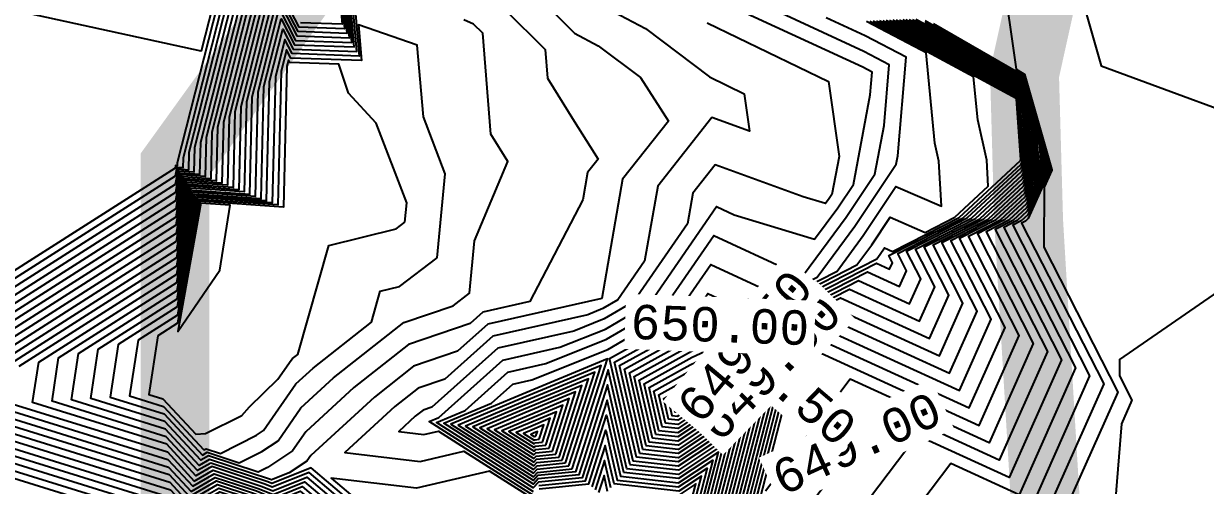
# Model space of a CAD drawing. Header units: inches. Extents: x 533200 to 542759, y 3594234 to 3596688.
# Drawn here: x 535916.75 to 535925.33, y 3595730.55 to 3595733.9 of the extents above; entities that cross this region are included whole.
import ezdxf
from ezdxf.enums import TextEntityAlignment as Align

# ---------------------------------------------------------------- set-up
doc = ezdxf.new("R2010")
doc.units = ezdxf.units.IN
doc.header["$MEASUREMENT"] = 0
for name, color, linetype in [('C-PROP-BNDY', 150, 'Continuous'), ('CVL_CURV_D', 1, 'Continuous'), ('CVL_CURV_G', 5, 'Continuous'), ('CVL_CURV_TX', 2, 'Continuous')]:
    doc.layers.add(name, color=color, linetype=linetype)
doc.styles.add('MONOTXT4', font='MONOTXT4.shx')

msp = doc.modelspace()

# ---------------------------------------------------------------- linework, layer by layer
at = {"layer": 'C-PROP-BNDY', "color": 3, "linetype": 'Continuous', "lineweight": 30, "const_width": 0.5, "elevation": 648.15}
msp.add_lwpolyline([(535925.64, 3595729.28), (535925.62, 3595728.77), (535922.91, 3595727.24), (535920.54, 3595725.95), (535918.04, 3595725.76), (535917.92, 3595728.05), (535917.85, 3595730.13), (535917.85, 3595732.88), (535918.86, 3595734.28), (535919.02, 3595736.9), (535919.16, 3595737.05), (535922.25, 3595738.97), (535925.35, 3595739.69), (535926.24, 3595738.06), (535924.7, 3595736.6), (535924.02, 3595733.54), (535924.05, 3595732.47), (535924.19, 3595730.12), (535925.64, 3595729.28)], dxfattribs=at)
at = {"layer": 'CVL_CURV_D', "color": 6, "linetype": 'Continuous'}
for points, elevation in [([(535925.3628, 3595737.63), (535924.6657, 3595736.79), (535924.4613, 3595736.6032), (535924.989, 3595735.4306), (535924.3657, 3595734.6015), (535924.4411, 3595734.0736), (535924.5768, 3595733.5986), (535927.3908, 3595732.5631)], 648.4), ([(535918.4048, 3595735.1376), (535918.0406, 3595733.7059), (535915.6076, 3595734.2365)], 649.4), ([(535918.4318, 3595734.9879), (535917.9087, 3595732.9316), (535917.9068, 3595732.8578), (535917.863, 3595732.8609), (535917.8514, 3595732.797), (535915.1318, 3595731.0646)], 649.6), ([(535918.4453, 3595734.913), (535917.9506, 3595732.9685), (535917.9474, 3595732.842), (535917.8722, 3595732.8472), (535917.8524, 3595732.7376), (535915.2759, 3595731.0965)], 649.7), ([(535918.4588, 3595734.8381), (535917.9925, 3595733.0054), (535917.988, 3595732.8261), (535917.8815, 3595732.8336), (535917.8533, 3595732.6783), (535915.42, 3595731.1283)], 649.8), ([(535918.4723, 3595734.7632), (535918.0344, 3595733.0422), (535918.0286, 3595732.8103), (535917.8908, 3595732.8199), (535917.8543, 3595732.619), (535915.5641, 3595731.1602)], 649.9), ([(535918.4993, 3595734.6134), (535918.1183, 3595733.116), (535918.1098, 3595732.7786), (535917.9093, 3595732.7926), (535917.8563, 3595732.5004), (535915.8524, 3595731.2239)], 650.1), ([(535918.5127, 3595734.5386), (535918.1602, 3595733.1528), (535918.1504, 3595732.7628), (535917.9186, 3595732.7789), (535917.8573, 3595732.4411), (535915.9965, 3595731.2558)], 650.2), ([(535918.5262, 3595734.4637), (535918.2021, 3595733.1897), (535918.191, 3595732.7469), (535917.9279, 3595732.7653), (535917.8582, 3595732.3818), (535916.1406, 3595731.2876)], 650.3), ([(535918.5397, 3595734.3888), (535918.244, 3595733.2266), (535918.2316, 3595732.7311), (535917.9371, 3595732.7516), (535917.8592, 3595732.3225), (535916.2847, 3595731.3195)], 650.4), ([(535919.0396, 3595734.3629), (535919.0817, 3595733.8674), (535918.7523, 3595733.8793), (535918.5667, 3595734.239), (535918.3279, 3595733.3003), (535918.3128, 3595732.6994), (535917.9557, 3595732.7243), (535917.8612, 3595732.2038), (535916.5729, 3595731.3832)], 650.6), ([(535919.0539, 3595734.3695), (535919.0994, 3595733.8344), (535918.7437, 3595733.8472), (535918.5802, 3595734.1641), (535918.3698, 3595733.3372), (535918.3534, 3595732.6836), (535917.9649, 3595732.7106), (535917.8622, 3595732.1445), (535916.7171, 3595731.4151)], 650.7), ([(535919.3559, 3595730.1957), (535918.8239, 3595730.6456), (535918.5572, 3595730.5396), (535918.5031, 3595730.5619), (535918.1183, 3595730.689), (535918.0025, 3595730.6221), (535917.7905, 3595730.8512), (535916.8167, 3595731.1533), (535916.8612, 3595731.447), (535917.8631, 3595732.0852), (535917.9742, 3595732.697), (535918.394, 3595732.6677), (535918.4117, 3595733.374), (535918.5937, 3595734.0893), (535918.7351, 3595733.8152), (535919.1171, 3595733.8014), (535919.0683, 3595734.3761)], 650.8), ([(535919.411, 3595730.1969), (535918.8402, 3595730.6796), (535918.5541, 3595730.5659), (535918.5235, 3595730.5785), (535918.11, 3595730.715), (535918.0141, 3595730.6597), (535917.7859, 3595730.9062), (535916.9575, 3595731.1633), (535917.0053, 3595731.4788), (535917.8641, 3595732.0259), (535917.9835, 3595732.6833), (535918.4346, 3595732.6519), (535918.4536, 3595733.4109), (535918.6072, 3595734.0144), (535918.7265, 3595733.7831), (535919.1349, 3595733.7684), (535919.0827, 3595734.3828)], 650.9), ([(535919.995, 3595731.7283), (535919.5465, 3595731.5759), (535919.1503, 3595731.2639), (535918.8002, 3595730.9427), (535918.7033, 3595730.8033), (535918.522, 3595730.682), (535918.454, 3595730.648), (535918.0933, 3595730.7671), (535918.0374, 3595730.7348), (535917.7768, 3595731.0163), (535917.2391, 3595731.1832), (535917.2935, 3595731.5425), (535917.8661, 3595731.9073), (535918.002, 3595732.656), (535918.5157, 3595732.6202), (535918.5375, 3595733.4846), (535918.6341, 3595733.8646), (535918.7093, 3595733.719), (535919.1703, 3595733.7024), (535919.1114, 3595734.396)], 651.1), ([(535919.1382, 3595734.2564), (535919.1881, 3595733.6694), (535918.7007, 3595733.6869), (535918.6476, 3595733.7897), (535918.5794, 3595733.5215), (535918.5563, 3595732.6044), (535918.0113, 3595732.6423), (535917.8671, 3595731.8479), (535917.4376, 3595731.5744), (535917.3799, 3595731.1931), (535917.7723, 3595731.0714), (535918.049, 3595730.7724), (535918.085, 3595730.7931), (535918.3169, 3595730.7166), (535918.482, 3595730.7991), (535918.5986, 3595730.8771), (535918.7647, 3595731.116), (535919.0018, 3595731.3336), (535919.5112, 3595731.7347)], 651.2), ([(535920.8073, 3595734.1136), (535921.2662, 3595733.8686), (535921.7329, 3595733.5176), (535921.9844, 3595733.3956), (535922.0233, 3595733.1233), (535921.7495, 3595733.2229), (535921.3565, 3595732.725), (535921.2611, 3595732.1804), (535921.0669, 3595731.8992), (535920.9586, 3595731.8359), (535920.8483, 3595731.7917), (535920.1582, 3595731.6351), (535919.8093, 3595731.3236)], 650.9), ([(535919.5112, 3595731.7347), (535919.87, 3595731.8567), (535919.9896, 3595731.9473), (535920.0257, 3595732.3286), (535920.2673, 3595732.9036), (535920.1444, 3595733.1022), (535920.0859, 3595733.8347), (535920.0185, 3595733.9015), (535919.9488, 3595733.9335)], 651.2), ([(535921.6506, 3595730.2289), (535921.7965, 3595730.7937), (535921.5071, 3595730.6018), (535921.109, 3595730.6466), (535920.9878, 3595731.1726), (535920.8069, 3595730.6078), (535920.4899, 3595730.5762), (535920.4524, 3595730.5348), (535919.6963, 3595731.0167), (535919.7657, 3595731.0457), (535920.2309, 3595731.461), (535920.645, 3595731.555), (535920.9759, 3595731.6876), (535921.3008, 3595731.8777), (535921.7837, 3595732.5768), (535921.912, 3595732.518), (535922.495, 3595732.34), (535922.6638, 3595732.5688), (535922.7771, 3595732.7382), (535922.9, 3595733.3871), (535922.9137, 3595733.5526), (535922.8451, 3595733.5886), (535921.9356, 3595734.0086)], 650.7), ([(535921.6707, 3595730.2059), (535921.8374, 3595730.8514), (535921.5066, 3595730.632), (535921.1322, 3595730.6741), (535920.9922, 3595731.2824), (535920.783, 3595730.6293), (535920.4878, 3595730.5999), (535920.453, 3595730.5614), (535919.749, 3595731.01), (535919.9571, 3595731.0971), (535920.2673, 3595731.374), (535920.5433, 3595731.4367), (535920.9845, 3595731.6134), (535921.4177, 3595731.8669), (535921.7626, 3595732.3663), (535922.3187, 3595732.1113), (535922.4158, 3595732.0817), (535922.7254, 3595732.5011), (535922.9329, 3595732.8118), (535923, 3595733.1657), (535923.0366, 3595733.6069), (535922.8537, 3595733.7029), (535922.2578, 3595733.9781)], 650.6), ([(535920.2467, 3595734.0067), (535920.5388, 3595733.7171), (535920.5556, 3595733.5078), (535920.7486, 3595733.1957), (535920.9232, 3595732.9221), (535920.8465, 3595732.825), (535920.8115, 3595732.6254), (535920.4265, 3595731.8865), (535920.0855, 3595731.8091), (535919.995, 3595731.7283)], 651.1), ([(535921.8113, 3595730.0448), (535922.124, 3595731.2551), (535921.5037, 3595730.8438), (535921.2952, 3595730.8672), (535921.1857, 3595731.3426), (535921.6389, 3595731.593), (535921.9882, 3595731.7541), (535922.3949, 3595731.8255), (535922.8139, 3595732.0398), (535923.1852, 3595731.8701), (535923.266, 3595732.0516), (535923.1635, 3595732.2525), (535923.6345, 3595732.4923), (535924.0016, 3595732.8332), (535924.0336, 3595732.9048), (535924.0069, 3595733.2663), (535923.9708, 3595733.3924), (535923.4692, 3595733.6648), (535923.2785, 3595733.7752), (535922.9918, 3595733.9257)], 649.9), ([(535921.8313, 3595730.0218), (535922.1649, 3595731.3128), (535921.5033, 3595730.874), (535921.3184, 3595730.8948), (535921.2214, 3595731.3161), (535921.6232, 3595731.5381), (535922.05, 3595731.735), (535922.3941, 3595731.7954), (535922.7487, 3595731.9767), (535923.2575, 3595731.7442), (535923.3683, 3595731.993), (535923.2277, 3595732.2683), (535923.6646, 3595732.4906), (535924.0051, 3595732.8068), (535924.0468, 3595732.9002), (535924.022, 3595733.236), (535923.9743, 3595733.4029), (535923.5083, 3595733.656), (535923.2802, 3595733.7879), (535923.0157, 3595733.9268)], 649.8), ([(535921.8514, 3595729.9988), (535922.2058, 3595731.3705), (535921.5029, 3595730.9043), (535921.3417, 3595730.9224), (535921.2571, 3595731.2897), (535921.6074, 3595731.4832), (535922.1118, 3595731.7159), (535922.3934, 3595731.7653), (535922.6835, 3595731.9137), (535923.3298, 3595731.6183), (535923.4705, 3595731.9343), (535923.2919, 3595732.2841), (535923.6947, 3595732.489), (535924.0086, 3595732.7805), (535924.0601, 3595732.8956), (535924.0371, 3595733.2058), (535923.9778, 3595733.4134), (535923.5473, 3595733.6471), (535923.2818, 3595733.8007), (535923.0396, 3595733.9279)], 649.7), ([(535921.8715, 3595729.9758), (535922.2467, 3595731.4281), (535921.5024, 3595730.9345), (535921.365, 3595730.95), (535921.2929, 3595731.2633), (535921.5916, 3595731.4283), (535922.1736, 3595731.6968), (535922.3926, 3595731.7353), (535922.6183, 3595731.8507), (535923.402, 3595731.4923), (535923.5727, 3595731.8756), (535923.3562, 3595732.2998), (535923.7248, 3595732.4874), (535924.0121, 3595732.7542), (535924.0733, 3595732.891), (535924.0522, 3595733.1756), (535923.9813, 3595733.4238), (535923.5864, 3595733.6383), (535923.2835, 3595733.8135), (535923.0635, 3595733.929)], 649.6), ([(535921.9117, 3595729.9297), (535922.3286, 3595731.5435), (535921.5016, 3595730.995), (535921.4116, 3595731.0052), (535921.3643, 3595731.2104), (535921.56, 3595731.3186), (535922.2973, 3595731.6586), (535922.3911, 3595731.6751), (535922.4878, 3595731.7246), (535923.5466, 3595731.2405), (535923.7772, 3595731.7583), (535923.4847, 3595732.3313), (535923.7851, 3595732.4842), (535924.0191, 3595732.7016), (535924.0997, 3595732.8818), (535924.0824, 3595733.1151), (535923.9883, 3595733.4448), (535923.6645, 3595733.6206), (535923.2868, 3595733.8391), (535923.1113, 3595733.9312)], 649.4), ([(535921.9318, 3595729.9067), (535922.3695, 3595731.6012), (535921.5012, 3595731.0253), (535921.4348, 3595731.0328), (535921.4, 3595731.184), (535921.5442, 3595731.2637), (535922.3591, 3595731.6395), (535922.3904, 3595731.645), (535922.4226, 3595731.6615), (535923.6189, 3595731.1146), (535923.8794, 3595731.6997), (535923.5489, 3595732.3471), (535923.8152, 3595732.4826), (535924.0226, 3595732.6753), (535924.1129, 3595732.8772), (535924.0976, 3595733.0849), (535923.9917, 3595733.4552), (535923.7036, 3595733.6117), (535923.2885, 3595733.8518), (535923.1352, 3595733.9323)], 649.3), ([(535921.9518, 3595729.8837), (535922.3067, 3595731.2571), (535922.5116, 3595731.528), (535923.6912, 3595730.9887), (535923.9817, 3595731.641), (535923.6132, 3595732.3628), (535923.8453, 3595732.481), (535924.0261, 3595732.6489), (535924.1261, 3595732.8726), (535924.1127, 3595733.0547), (535923.9952, 3595733.4657), (535923.7427, 3595733.6029), (535923.2902, 3595733.8646), (535923.1591, 3595733.9334)], 649.2), ([(535923.1829, 3595733.9346), (535923.2918, 3595733.8774), (535923.7817, 3595733.594), (535923.9987, 3595733.4762), (535924.1278, 3595733.0244), (535924.1394, 3595732.868), (535924.0296, 3595732.6226), (535923.8754, 3595732.4794), (535923.6774, 3595732.3786), (535924.0839, 3595731.5823), (535923.7635, 3595730.8628), (535922.7549, 3595731.3239), (535922.14, 3595730.5112)], 649.1), ([(535923.2307, 3595733.9368), (535923.2952, 3595733.9029), (535923.8598, 3595733.5763), (535924.0057, 3595733.4971), (535924.158, 3595732.964), (535924.1658, 3595732.8589), (535924.0367, 3595732.57), (535923.9356, 3595732.4761), (535923.8059, 3595732.4101), (535924.2884, 3595731.465), (535923.9081, 3595730.611), (535923.2414, 3595730.9158), (535922.474, 3595729.9016)], 648.9), ([(535923.2985, 3595733.9285), (535923.938, 3595733.5586), (535924.0127, 3595733.518), (535924.1883, 3595732.9035), (535924.1922, 3595732.8497), (535924.0437, 3595732.5174), (535923.9958, 3595732.4729), (535923.9344, 3595732.4416), (535924.4928, 3595731.3477), (535924.0527, 3595730.3592)], 648.7), ([(535919.755, 3595732.205), (535919.8126, 3595732.8137), (535919.6543, 3595733.2271), (535919.6093, 3595733.7487), (535919.1836, 3595733.8973), (535919.2058, 3595733.6364), (535918.6921, 3595733.6549), (535918.6611, 3595733.7148), (535918.6213, 3595733.5584), (535918.5969, 3595732.5885), (535918.0205, 3595732.6287), (535917.868, 3595731.7886), (535917.5818, 3595731.6063), (535917.5206, 3595731.2031), (535917.7677, 3595731.1264), (535918.0607, 3595730.8099), (535918.0767, 3595730.8192), (535918.1797, 3595730.7851), (535918.442, 3595730.9163), (535918.4938, 3595730.951), (535918.7291, 3595731.2893), (535918.8533, 3595731.4033), (535919.2767, 3595731.7367), (535919.3409, 3595731.9627), (535919.4806, 3595731.9971), (535919.755, 3595732.205)], 651.3), ([(535921.7153, 3595733.9118), (535922.5956, 3595733.4844), (535922.6733, 3595732.94), (535922.6212, 3595732.6647), (535922.6023, 3595732.6365), (535922.5742, 3595732.5983), (535922.4122, 3595732.6478), (535921.7733, 3595732.88), (535921.6115, 3595732.675), (535921.5722, 3595732.4507), (535921.1838, 3595731.8885), (535920.9672, 3595731.7617), (535920.7467, 3595731.6733), (535920.1945, 3595731.5481), (535919.7164, 3595731.1212)], 650.8), ([(535921.7108, 3595730.1599), (535921.9193, 3595730.9667), (535921.5058, 3595730.6925), (535921.1788, 3595730.7293), (535921.0071, 3595731.4747), (535921.2029, 3595731.5829), (535921.6515, 3595731.8454), (535921.7205, 3595731.9453), (535921.86, 3595731.8813), (535922.3986, 3595731.9759), (535922.659, 3595732.109), (535922.8485, 3595732.3657), (535923.0865, 3595732.7219), (535923.416, 3595732.58), (535923.3984, 3595732.9064), (535923.3689, 3595733.0363), (535923.3045, 3595733.6925), (535923.2739, 3595733.7091), (535923.2702, 3595733.7113), (535922.8724, 3595733.9201)], 650.4), ([(535921.7309, 3595730.1369), (535921.9602, 3595731.0244), (535921.5054, 3595730.7228), (535921.2021, 3595730.7569), (535921.0429, 3595731.4483), (535921.7021, 3595731.8126), (535921.7409, 3595731.8305), (535922.3979, 3595731.9458), (535922.8029, 3595732.1529), (535922.91, 3595732.298), (535923.0445, 3595732.4994), (535923.2995, 3595732.3895), (535923.5141, 3595732.4987), (535923.7567, 3595732.724), (535923.7464, 3595732.9144), (535923.68, 3595733.2067), (535923.6495, 3595733.5175), (535923.313, 3595733.7003), (535923.2718, 3595733.7241), (535922.8963, 3595733.9212)], 650.3), ([(535921.751, 3595730.1138), (535922.0012, 3595731.0821), (535921.505, 3595730.753), (535921.2253, 3595730.7845), (535921.0786, 3595731.4219), (535921.6863, 3595731.7577), (535921.8027, 3595731.8114), (535922.3971, 3595731.9157), (535922.9468, 3595732.1968), (535922.9715, 3595732.2303), (535923.0026, 3595732.2768), (535923.0614, 3595732.2514), (535923.5442, 3595732.4971), (535923.9911, 3595732.9121), (535923.994, 3595732.9186), (535923.9615, 3595733.357), (535923.9603, 3595733.361), (535923.352, 3595733.6914), (535923.2735, 3595733.7368), (535922.9202, 3595733.9223)], 650.2), ([(535921.7711, 3595730.0908), (535922.0421, 3595731.1398), (535921.5045, 3595730.7833), (535921.2486, 3595730.8121), (535921.1143, 3595731.3954), (535921.6705, 3595731.7028), (535921.8645, 3595731.7923), (535922.3964, 3595731.8856), (535922.9443, 3595732.1659), (535923.0406, 3595732.1219), (535923.0616, 3595732.1689), (535923.035, 3595732.221), (535923.5743, 3595732.4955), (535923.9946, 3595732.8858), (535924.0072, 3595732.914), (535923.9766, 3595733.3267), (535923.9638, 3595733.3715), (535923.3911, 3595733.6826), (535923.2752, 3595733.7496), (535922.9441, 3595733.9234)], 650.1), ([(535923.2968, 3595733.9157), (535923.8989, 3595733.5674), (535924.0092, 3595733.5076), (535924.1731, 3595732.9337), (535924.179, 3595732.8543), (535924.0402, 3595732.5437), (535923.9657, 3595732.4745), (535923.8701, 3595732.4259), (535924.3906, 3595731.4064), (535923.9804, 3595730.4851), (535923.4846, 3595730.7118), (535922.914, 3595729.9576)], 648.8), ([(535923.36, 3595733.9067), (535923.977, 3595733.5497), (535924.0162, 3595733.5285), (535924.2034, 3595732.8733), (535924.2055, 3595732.8451), (535924.0472, 3595732.4911), (535924.0259, 3595732.4713), (535923.9986, 3595732.4574), (535924.5951, 3595731.2891), (535924.1249, 3595730.2333)], 648.6), ([(535919.5204, 3595732.4627), (535919.5337, 3595732.6032), (535919.312, 3595733.182), (535919.11, 3595733.4), (535919.04, 3595733.61), (535918.6834, 3595733.6228), (535918.6746, 3595733.64), (535918.6632, 3595733.5953), (535918.6375, 3595732.5727), (535918.0298, 3595732.615), (535917.869, 3595731.7293), (535917.7259, 3595731.6381), (535917.6614, 3595731.213), (535917.7632, 3595731.1815), (535918.0011, 3595730.9244), (535918.0722, 3595730.9289), (535918.3367, 3595731.0611), (535918.3918, 3595731.1227), (535918.5967, 3595731.3233), (535918.6936, 3595731.4627), (535918.7048, 3595731.473), (535918.7433, 3595731.5033), (535918.9682, 3595732.2945), (535919.4571, 3595732.4147), (535919.5204, 3595732.4627)], 651.4), ([(535925.7657, 3595732.1943), (535924.7109, 3595731.4655), (535924.71, 3595731.3471), (535924.7996, 3595731.1717), (535924.7231, 3595731), (535924.6331, 3595729.8633), (535924.6151, 3595729.7186), (535923.2807, 3595728.5947), (535922.9447, 3595728.0419), (535922.9486, 3595728.0393), (535922.9085, 3595727.2694), (535922.9012, 3595727.2559), (535922.3268, 3595727.3568), (535922.3185, 3595727.3508), (535922.317, 3595727.3508), (535922.3083, 3595727.3457), (535922.8718, 3595727.2356), (535921.8435, 3595726.6595), (535921.9465, 3595725.2759), (535921.5774, 3595723.5258)], 648.4), ([(535920.7351, 3595730.6724), (535920.9908, 3595731.4704), (535920.34, 3595731.2), (535919.8543, 3595730.9967), (535920.454, 3595730.6145), (535920.4837, 3595730.6473), (535920.7351, 3595730.6724)], 650.4), ([(535921.5008, 3595731.0555), (535922.1965, 3595731.517), (535921.5284, 3595731.2088), (535921.4357, 3595731.1576), (535921.4581, 3595731.0603), (535921.5008, 3595731.0555)], 649.2), ([(535920.7112, 3595730.6939), (535920.9446, 3595731.4226), (535920.3504, 3595731.1757), (535919.907, 3595730.99), (535920.4545, 3595730.6411), (535920.4816, 3595730.671), (535920.7112, 3595730.6939)], 650.3), ([(535920.6873, 3595730.7155), (535920.8985, 3595731.3747), (535920.3609, 3595731.1513), (535919.9597, 3595730.9833), (535920.4551, 3595730.6677), (535920.4796, 3595730.6947), (535920.6873, 3595730.7155)], 650.2), ([(535919.8093, 3595731.3236), (535919.6171, 3595731.2582), (535919.4473, 3595731.1245), (535919.0843, 3595730.7914), (535919.6307, 3595730.7271), (535919.9486, 3595730.8021), (535920.4514, 3595730.4817)], 650.9), ([(535920.6633, 3595730.737), (535920.8523, 3595731.3268), (535920.3713, 3595731.127), (535920.0123, 3595730.9767), (535920.4556, 3595730.6942), (535920.4775, 3595730.7185), (535920.6633, 3595730.737)], 650.1), ([(535921.5003, 3595731.0858), (535921.8096, 3595731.2909), (535921.5126, 3595731.1539), (535921.4714, 3595731.1311), (535921.4814, 3595731.0879), (535921.5003, 3595731.0858)], 649.1), ([(535920.6155, 3595730.78), (535920.76, 3595731.2311), (535920.3922, 3595731.0783), (535920.1177, 3595730.9633), (535920.4566, 3595730.7473), (535920.4734, 3595730.7659), (535920.6155, 3595730.78)], 649.9), ([(535920.5916, 3595730.8016), (535920.7138, 3595731.1832), (535920.4026, 3595731.0539), (535920.1703, 3595730.9567), (535920.4571, 3595730.7739), (535920.4713, 3595730.7896), (535920.5916, 3595730.8016)], 649.8), ([(535915.9719, 3595731.0936), (535917.8177, 3595730.5209), (535917.9326, 3595730.3967), (535918.1683, 3595730.5327), (535918.3808, 3595730.4625), (535918.5759, 3595730.3821), (535918.7258, 3595730.4417), (535919.0248, 3595730.1889), (535918.6774, 3595729.9391), (535918.595, 3595729.8), (535918.205, 3595729.7894), (535918.1656, 3595729.5917), (535918.2611, 3595728.5644), (535918.3832, 3595728.3122), (535918.4356, 3595728.0811), (535918.225, 3595727.755), (535918.0377, 3595727.5186), (535916.7353, 3595726.5345)], 650.2), ([(535916.1127, 3595731.1036), (535917.8132, 3595730.5759), (535917.9443, 3595730.4343), (535918.16, 3595730.5587), (535918.4012, 3595730.4791), (535918.5728, 3595730.4084), (535918.7422, 3595730.4757), (535919.08, 3595730.19), (535918.6875, 3595729.9078), (535918.5944, 3595729.7506), (535918.255, 3595729.7414), (535918.21, 3595729.5159), (535918.2939, 3595728.6139), (535918.4277, 3595728.3374), (535918.4851, 3595728.0841), (535918.2543, 3595727.7266), (535918.049, 3595727.4675), (535916.8232, 3595726.5413), (535916.8257, 3595726.3543), (535918.0497, 3595725.9727), (535918.1661, 3595725.8522), (535918.2812, 3595725.7884), (535919.1004, 3595724.2154), (535919.4082, 3595724.2941)], 650.3), ([(535916.2535, 3595731.1135), (535917.8086, 3595730.631), (535917.9559, 3595730.4719), (535918.1517, 3595730.5848), (535918.4216, 3595730.4957), (535918.5697, 3595730.4346), (535918.7585, 3595730.5097), (535919.1352, 3595730.1911), (535918.6975, 3595729.8765), (535918.5937, 3595729.7013), (535918.305, 3595729.6934), (535918.2544, 3595729.4401), (535918.3267, 3595728.6633), (535918.4723, 3595728.3626), (535918.5347, 3595728.0871), (535918.2837, 3595727.6983), (535918.0603, 3595727.4164), (535916.9111, 3595726.5481), (535916.9139, 3595726.3433), (535918.0504, 3595725.9889), (535918.1758, 3595725.8592), (535918.2996, 3595725.7905), (535919.0627, 3595724.3253), (535919.3889, 3595724.4087)], 650.4), ([(535916.5351, 3595731.1334), (535917.7995, 3595730.7411), (535917.9792, 3595730.547), (535918.135, 3595730.6369), (535918.4624, 3595730.5288), (535918.5634, 3595730.4871), (535918.7912, 3595730.5776), (535919.2455, 3595730.1934), (535918.7177, 3595729.814), (535918.5924, 3595729.6026), (535918.405, 3595729.5975), (535918.3433, 3595729.2884), (535918.3923, 3595728.7623), (535918.5613, 3595728.413), (535918.6338, 3595728.0931), (535918.3423, 3595727.6415), (535918.0829, 3595727.3142), (535917.087, 3595726.5617), (535917.0902, 3595726.3212), (535918.0519, 3595726.0214), (535918.195, 3595725.8733), (535918.3364, 3595725.7949), (535918.9873, 3595724.5451), (535919.3504, 3595724.638)], 650.6), ([(535916.6759, 3595731.1434), (535917.795, 3595730.7961), (535917.9908, 3595730.5846), (535918.1267, 3595730.6629), (535918.4827, 3595730.5454), (535918.5603, 3595730.5134), (535918.8075, 3595730.6116), (535919.3007, 3595730.1946), (535918.7277, 3595729.7827), (535918.5918, 3595729.5532), (535918.455, 3595729.5495), (535918.3878, 3595729.2126), (535918.4251, 3595728.8117), (535918.6059, 3595728.4382), (535918.6834, 3595728.0961), (535918.3716, 3595727.6132), (535918.0942, 3595727.2631), (535917.1749, 3595726.5685), (535917.1784, 3595726.3102), (535918.0526, 3595726.0376), (535918.2047, 3595725.8803), (535918.3548, 3595725.797), (535918.9496, 3595724.655), (535919.3311, 3595724.7526)], 650.7), ([(535919.7164, 3595731.1212), (535919.6524, 3595731.0994), (535919.5958, 3595731.0548), (535919.4748, 3595730.9438), (535919.6569, 3595730.9224), (535919.7629, 3595730.9474), (535920.4519, 3595730.5083)], 650.8), ([(535920.5677, 3595730.8231), (535920.6677, 3595731.1354), (535920.413, 3595731.0296), (535920.223, 3595730.95), (535920.4577, 3595730.8005), (535920.4693, 3595730.8133), (535920.5677, 3595730.8231)], 649.7), ([(535915.2679, 3595731.0439), (535917.8405, 3595730.2456), (535917.8744, 3595730.2089), (535918.21, 3595730.4025), (535918.2789, 3595730.3797), (535918.5916, 3595730.2509), (535918.6441, 3595730.2718), (535918.749, 3595730.1831), (535918.6272, 3595730.0955), (535918.5982, 3595730.0468), (535917.955, 3595730.0293), (535917.9433, 3595729.9708), (535918.0971, 3595728.3171), (535918.1605, 3595728.1861), (535918.1877, 3595728.0662), (535918.0784, 3595727.8968), (535917.9811, 3595727.7741), (535916.2957, 3595726.5006)], 649.7), ([(535915.4087, 3595731.0538), (535917.8359, 3595730.3007), (535917.8861, 3595730.2465), (535918.2017, 3595730.4285), (535918.2993, 3595730.3963), (535918.5884, 3595730.2771), (535918.6605, 3595730.3058), (535918.8041, 3595730.1843), (535918.6372, 3595730.0642), (535918.5976, 3595729.9974), (535918.005, 3595729.9813), (535917.9878, 3595729.895), (535918.1299, 3595728.3666), (535918.205, 3595728.2113), (535918.2373, 3595728.0691), (535918.1077, 3595727.8685), (535917.9924, 3595727.723), (535916.3836, 3595726.5074)], 649.8), ([(535915.5495, 3595731.0638), (535917.8314, 3595730.3557), (535917.8977, 3595730.284), (535918.1933, 3595730.4546), (535918.3197, 3595730.4129), (535918.5853, 3595730.3034), (535918.6768, 3595730.3397), (535918.8593, 3595730.1854), (535918.6473, 3595730.033), (535918.5969, 3595729.9481), (535918.055, 3595729.9333), (535918.0322, 3595729.8192), (535918.1627, 3595728.416), (535918.2496, 3595728.2366), (535918.2868, 3595728.0721), (535918.137, 3595727.8401), (535918.0037, 3595727.6719), (535916.4715, 3595726.5142)], 649.9), ([(535915.8311, 3595731.0837), (535917.8223, 3595730.4658), (535917.921, 3595730.3592), (535918.1767, 3595730.5067), (535918.3604, 3595730.446), (535918.5791, 3595730.3559), (535918.7095, 3595730.4077), (535918.9697, 3595730.1877), (535918.6674, 3595729.9704), (535918.5956, 3595729.8494), (535918.155, 3595729.8374), (535918.1211, 3595729.6675), (535918.2283, 3595728.5149), (535918.3387, 3595728.287), (535918.386, 3595728.0781), (535918.1957, 3595727.7834), (535918.0264, 3595727.5697), (535916.6474, 3595726.5277)], 650.1), ([(535920.5437, 3595730.8446), (535920.6215, 3595731.0875), (535920.4235, 3595731.0052), (535920.2757, 3595730.9433), (535920.4582, 3595730.827), (535920.4672, 3595730.837), (535920.5437, 3595730.8446)], 649.6), ([(535920.492, 3595730.5525), (535920.8308, 3595730.5863), (535920.9835, 3595731.0628), (535921.0857, 3595730.619), (535921.5075, 3595730.5715), (535921.7556, 3595730.736), (535921.6305, 3595730.2519)], 650.8), ([(535920.4959, 3595730.8877), (535920.5292, 3595730.9918), (535920.4443, 3595730.9565), (535920.381, 3595730.93), (535920.4592, 3595730.8802), (535920.4631, 3595730.8844), (535920.4959, 3595730.8877)], 649.4), ([(535920.472, 3595730.9092), (535920.4831, 3595730.9439), (535920.4548, 3595730.9322), (535920.4337, 3595730.9233), (535920.4597, 3595730.9067), (535920.461, 3595730.9081), (535920.472, 3595730.9092)], 649.3), ([(535920.494, 3595730.5288), (535920.8547, 3595730.5647), (535920.9791, 3595730.953), (535921.0624, 3595730.5914), (535921.5079, 3595730.5413), (535921.7147, 3595730.6784), (535921.6104, 3595730.2749)], 650.9), ([(535921.0159, 3595730.5362), (535920.9704, 3595730.7335), (535920.9026, 3595730.5217)], 651.1), ([(535920.9926, 3595730.5086), (535920.9661, 3595730.6237), (535920.9265, 3595730.5001)], 651.2), ([(535921.5703, 3595730.321), (535921.6328, 3595730.563), (535921.5087, 3595730.4808)], 651.1)]:
    msp.add_lwpolyline(points, dxfattribs=dict(at, elevation=elevation))
at = {"layer": 'CVL_CURV_G', "color": 5, "linetype": 'Continuous'}
for points, elevation in [([(535918.4183, 3595735.0627), (535917.8668, 3595732.8947), (535917.8662, 3595732.8737), (535917.8537, 3595732.8745), (535917.8504, 3595732.8563), (535914.9876, 3595731.0327)], 649.5), ([(535918.4858, 3595734.6883), (535918.0764, 3595733.0791), (535918.0692, 3595732.7945), (535917.9, 3595732.8062), (535917.8553, 3595732.5597), (535915.7082, 3595731.1921)], 650), ([(535919.9021, 3595731.526), (535919.5818, 3595731.4171), (535919.2988, 3595731.1942), (535918.8358, 3595730.7693), (535918.8081, 3595730.7295), (535918.6786, 3595730.6429), (535918.5509, 3595730.5921), (535918.5439, 3595730.595), (535918.1017, 3595730.741), (535918.0258, 3595730.6972), (535917.7814, 3595730.9613), (535917.0983, 3595731.1732), (535917.1494, 3595731.5107), (535917.8651, 3595731.9666), (535917.9927, 3595732.6697), (535918.4751, 3595732.636), (535918.4956, 3595733.4478), (535918.6207, 3595733.9395), (535918.7179, 3595733.7511), (535919.1526, 3595733.7354), (535919.097, 3595734.3894)], 651), ([(535919.0252, 3595734.3562), (535919.0639, 3595733.9004), (535918.761, 3595733.9113)], 650.5), ([(535918.5532, 3595734.3139), (535918.286, 3595733.2634), (535918.2722, 3595732.7152), (535917.9464, 3595732.738), (535917.8602, 3595732.2631), (535916.4288, 3595731.3514)], 650.5), ([(535923.8583, 3595734.2865), (535923.96, 3595733.5733), (535924.0161, 3595733.5409), (535924.0197, 3595733.539), (535924.2185, 3595732.843), (535924.2187, 3595732.8405), (535924.1633, 3595732.7167), (535924.16, 3595732.2829), (535924.6973, 3595731.2304), (535924.2385, 3595730.2)], 648.5), ([(535920.4749, 3595734.1118), (535920.7527, 3595733.8364), (535920.9248, 3595733.7445), (535921.23, 3595733.515), (535921.4337, 3595733.1958), (535921.1015, 3595732.775), (535920.95, 3595731.91), (535920.1218, 3595731.7221), (535919.9021, 3595731.526)], 651), ([(535921.6908, 3595730.1829), (535921.8784, 3595730.9091), (535921.5062, 3595730.6623), (535921.1555, 3595730.7017), (535920.9965, 3595731.3922), (535920.759, 3595730.6509), (535920.4858, 3595730.6236), (535920.4535, 3595730.588), (535919.8017, 3595731.0033), (535920.1486, 3595731.1486), (535920.3036, 3595731.287), (535920.4417, 3595731.3183), (535920.9931, 3595731.5393), (535921.5346, 3595731.8562), (535921.7416, 3595732.1558), (535922.16, 3595731.9639), (535922.3994, 3595732.0059), (535922.5151, 3595732.0651), (535922.7869, 3595732.4334), (535923.0888, 3595732.8853), (535923.1, 3595732.9443), (535923.1594, 3595733.6611), (535922.8623, 3595733.8171), (535922.58, 3595733.9475)], 650.5), ([(535921.8916, 3595729.9528), (535922.2877, 3595731.4858), (535921.502, 3595730.9648), (535921.3883, 3595730.9776), (535921.3286, 3595731.2369), (535921.5758, 3595731.3735), (535922.2355, 3595731.6777), (535922.3919, 3595731.7052), (535922.553, 3595731.7876), (535923.4743, 3595731.3664), (535923.675, 3595731.817), (535923.4204, 3595732.3156), (535923.7549, 3595732.4858), (535924.0156, 3595732.7279), (535924.0865, 3595732.8864), (535924.0673, 3595733.1453), (535923.9848, 3595733.4343), (535923.6255, 3595733.6294), (535923.2852, 3595733.8263), (535923.0874, 3595733.9301)], 649.5), ([(535923.2068, 3595733.9357), (535923.2935, 3595733.8902), (535923.8208, 3595733.5852), (535924.0022, 3595733.4866), (535924.1429, 3595732.9942), (535924.1526, 3595732.8634), (535924.0332, 3595732.5963), (535923.9055, 3595732.4777), (535923.7416, 3595732.3944), (535924.1861, 3595731.5237), (535923.8358, 3595730.7369), (535922.9981, 3595731.1199), (535922.034, 3595729.8456)], 649), ([(535921.7912, 3595730.0678), (535922.083, 3595731.1974), (535921.5041, 3595730.8135), (535921.2719, 3595730.8397), (535921.15, 3595731.369), (535921.6547, 3595731.6479), (535921.9264, 3595731.7732), (535922.3956, 3595731.8556), (535922.8791, 3595732.1028), (535923.1129, 3595731.996), (535923.1638, 3595732.1103), (535923.0992, 3595732.2368), (535923.6044, 3595732.4939), (535923.9981, 3595732.8595), (535924.0204, 3595732.9094), (535923.9917, 3595733.2965), (535923.9673, 3595733.382), (535923.4302, 3595733.6737), (535923.2768, 3595733.7624), (535922.9679, 3595733.9246)], 650), ([(535918.0391, 3595732.6014), (535917.87, 3595731.67), (535918.175, 3595732.115), (535918.25, 3595732.5867), (535918.0391, 3595732.6014)], 651.5), ([(535920.6394, 3595730.7585), (535920.8062, 3595731.279), (535920.3817, 3595731.1026), (535920.065, 3595730.97), (535920.4561, 3595730.7208), (535920.4755, 3595730.7422), (535920.6394, 3595730.7585)], 650), ([(535916.3943, 3595731.1235), (535917.8041, 3595730.686), (535917.9676, 3595730.5094), (535918.1433, 3595730.6108), (535918.442, 3595730.5122), (535918.5666, 3595730.4609), (535918.7748, 3595730.5437), (535919.1903, 3595730.1923), (535918.7076, 3595729.8453), (535918.5931, 3595729.6519), (535918.355, 3595729.6455), (535918.2989, 3595729.3642), (535918.3595, 3595728.7128), (535918.5168, 3595728.3878), (535918.5843, 3595728.0901), (535918.313, 3595727.6699), (535918.0716, 3595727.3653), (535916.9991, 3595726.5549), (535917.002, 3595726.3322), (535918.0511, 3595726.0052), (535918.1854, 3595725.8663), (535918.318, 3595725.7927), (535919.025, 3595724.4352), (535919.3697, 3595724.5234)], 650.5), ([(535915.6903, 3595731.0737), (535917.8268, 3595730.4108), (535917.9094, 3595730.3216), (535918.185, 3595730.4806), (535918.3401, 3595730.4294), (535918.5822, 3595730.3296), (535918.6931, 3595730.3737), (535918.9145, 3595730.1866), (535918.6573, 3595730.0017), (535918.5963, 3595729.8987), (535918.105, 3595729.8853), (535918.0767, 3595729.7433), (535918.1955, 3595728.4655), (535918.2941, 3595728.2618), (535918.3364, 3595728.0751), (535918.1663, 3595727.8117), (535918.015, 3595727.6208), (535916.5594, 3595726.5209)], 650), ([(535920.5198, 3595730.8662), (535920.5754, 3595731.0397), (535920.4339, 3595730.9809), (535920.3283, 3595730.9367), (535920.4587, 3595730.8536), (535920.4652, 3595730.8607), (535920.5198, 3595730.8662)], 649.5), ([(535921.5903, 3595730.2979), (535921.6737, 3595730.6207), (535921.5083, 3595730.511), (535921.0391, 3595730.5638), (535920.9748, 3595730.8433), (535920.8787, 3595730.5432)], 651), ([(535920.4509, 3595730.4552), (535920.1343, 3595730.6569), (535919.6045, 3595730.5319), (535918.9852, 3595730.6048), (535919.4662, 3595730.198)], 651)]:
    msp.add_lwpolyline(points, dxfattribs=dict(at, elevation=elevation))

# ---------------------------------------------------------------- next in the draw order: wipeouts: each hides what was drawn before it
at = {"color": 8}
msp.add_wipeout([(535923.3425, 3595731.3263), (535922.0911, 3595730.7536), (535922.2576, 3595730.3899), (535923.5089, 3595730.9625)], dxfattribs=at).translate(0, 0, 649).dxf.layer = 'CVL_CURV_TX'

# ---------------------------------------------------------------- next in the draw order: texts
at = {"layer": 'CVL_CURV_TX', "color": 2, "style": 'MONOTXT4'}
msp.add_text('649.00', height=0.25, rotation=24.59056, dxfattribs=at).set_placement((535922.8, 3595730.8581, 649), align=Align.MIDDLE)

# ---------------------------------------------------------------- next in the draw order: wipeouts: each hides what was drawn before it
at = {"color": 8}
msp.add_wipeout([(535922.9028, 3595731.0428), (535921.8542, 3595731.9341), (535921.5952, 3595731.6293), (535922.6438, 3595730.7381)], dxfattribs=at).translate(0, 0, 649.5).dxf.layer = 'CVL_CURV_TX'

# ---------------------------------------------------------------- next in the draw order: texts
at = {"layer": 'CVL_CURV_TX', "color": 2, "style": 'MONOTXT4'}
msp.add_text('649.50', height=0.25, rotation=319.63778, dxfattribs=at).set_placement((535922.249, 3595731.3361, 649.5), align=Align.MIDDLE)

# ---------------------------------------------------------------- next in the draw order: wipeouts: each hides what was drawn before it
at = {"color": 8}
msp.add_wipeout([(535921.8302, 3595730.7744), (535922.7918, 3595731.7589), (535922.5056, 3595732.0384), (535921.544, 3595731.0539)], dxfattribs=at).translate(0, 0, 649.5).dxf.layer = 'CVL_CURV_TX'

# ---------------------------------------------------------------- next in the draw order: texts
at = {"layer": 'CVL_CURV_TX', "color": 2, "style": 'MONOTXT4'}
msp.add_text('649.50', height=0.25, rotation=45.67421, dxfattribs=at).set_placement((535922.1679, 3595731.4064, 649.5), align=Align.MIDDLE)

# ---------------------------------------------------------------- next in the draw order: wipeouts: each hides what was drawn before it
at = {"color": 8}
msp.add_wipeout([(535921.7, 3595730.9067), (535922.5815, 3595731.9635), (535922.2743, 3595732.2197), (535921.3928, 3595731.1629)], dxfattribs=at).translate(0, 0, 649.5).dxf.layer = 'CVL_CURV_TX'

# ---------------------------------------------------------------- next in the draw order: texts
at = {"layer": 'CVL_CURV_TX', "color": 2, "style": 'MONOTXT4'}
msp.add_text('649.50', height=0.25, rotation=50.16889, dxfattribs=at).set_placement((535921.9872, 3595731.5632, 649.5), align=Align.MIDDLE)

# ---------------------------------------------------------------- next in the draw order: wipeouts: each hides what was drawn before it
at = {"color": 8}
msp.add_wipeout([(535922.5029, 3595731.8936), (535921.1276, 3595731.9433), (535921.1132, 3595731.5436), (535922.4885, 3595731.4939)], dxfattribs=at).translate(0, 0, 650).dxf.layer = 'CVL_CURV_TX'

# ---------------------------------------------------------------- next in the draw order: texts
at = {"layer": 'CVL_CURV_TX', "color": 2, "style": 'MONOTXT4'}
msp.add_text('650.00', height=0.25, rotation=357.93249, dxfattribs=at).set_placement((535921.808, 3595731.7186, 650), align=Align.MIDDLE)

doc.saveas('drawing.dxf')
